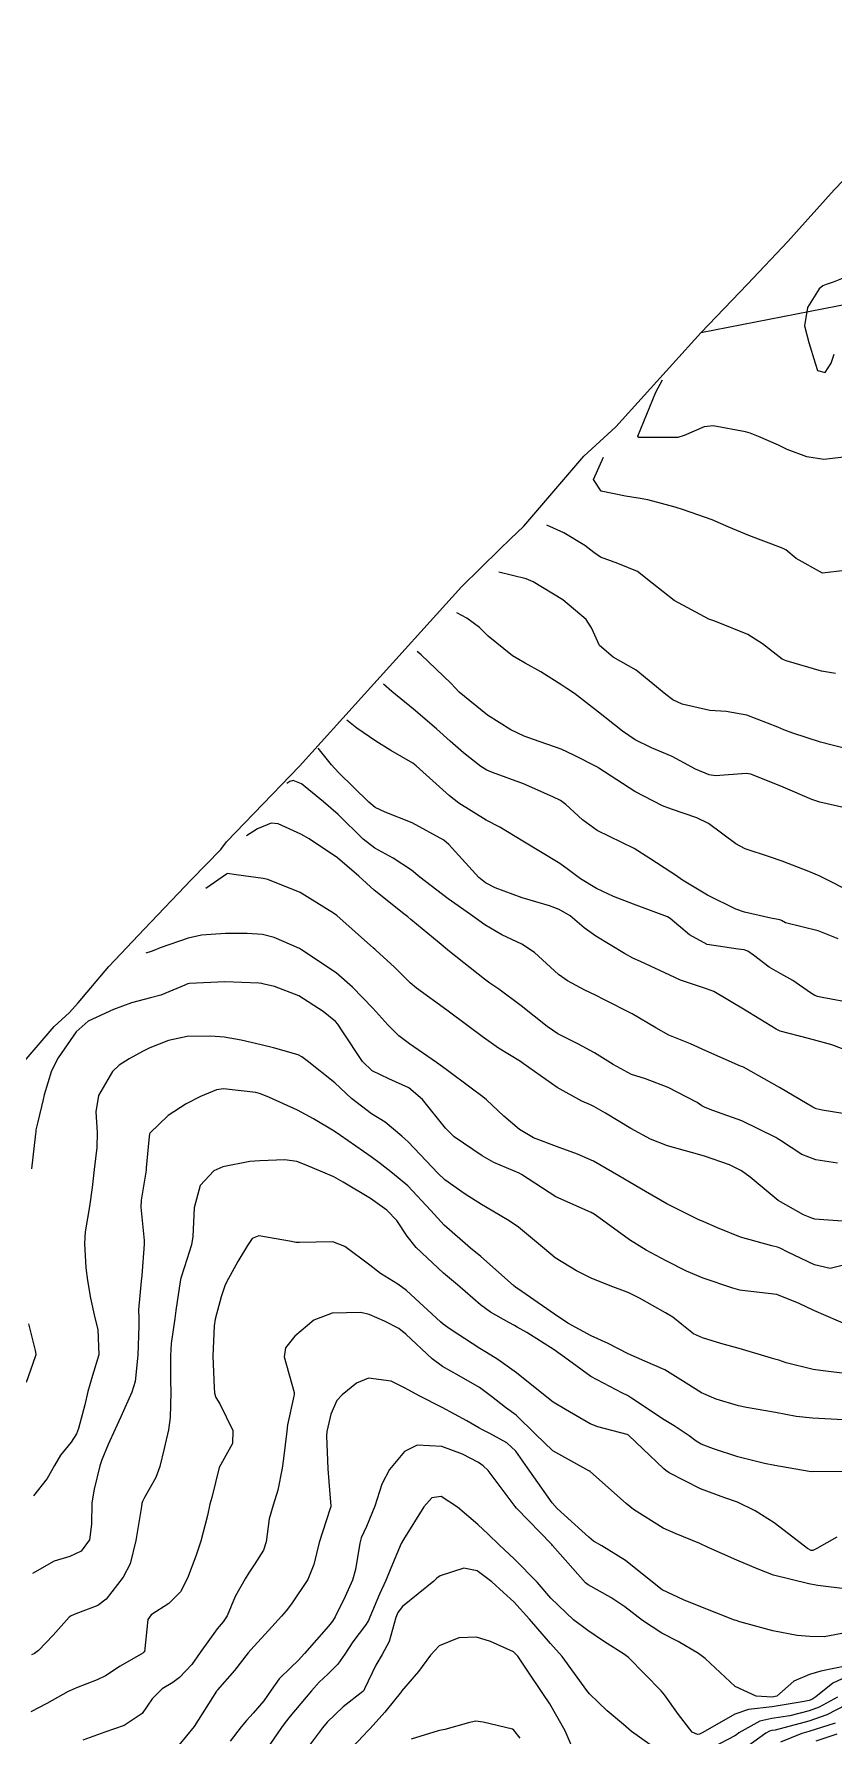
# Model space of a CAD drawing. Header units: metres. Extents: x 298520 to 308411, y 7433745 to 7450750.
# Drawn here: x 300557.3 to 300600.5, y 7446988.2 to 7447080.1 of the extents above; entities that cross this region are included whole.
import ezdxf

# ---------------------------------------------------------------- set-up
doc = ezdxf.new("R2010")
doc.units = ezdxf.units.M
doc.header["$LTSCALE"] = 10
for name, color, linetype in [('Area', 45, 'Continuous'), ('Curvas de Nivel 1m', 11, 'Continuous'), ('Curvas de Nivel 5m', 15, 'Continuous'), ('Vias Primárias', 230, 'Continuous')]:
    doc.layers.add(name, color=color, linetype=linetype)

msp = doc.modelspace()

# ---------------------------------------------------------------- linework, layer by layer
at = {"layer": 'Area'}
msp.add_polyline3d([(300552.523, 7447019.689, 707.338), (300558.381, 7447026.506, 717.487), (300559.222, 7447027.266, 700.498), (300559.689, 7447027.783, 711.946), (300561.342, 7447029.741, 691.785), (300563.26, 7447031.773, 704.647), (300565.804, 7447034.447, 697.137), (300567.392, 7447036.064, 700.645), (300567.693, 7447036.482, 704.155), (300571.623, 7447040.564, 717.646), (300575.13, 7447044.445, 701.916), (300580.369, 7447050.234, 698.637), (300582.426, 7447052.259, 703.008), (300583.02, 7447052.84, 706.729), (300583.747, 7447053.514, 713.787), (300586.977, 7447057.289, 712.887), (300588.71, 7447058.878, 704.797), (300593.289, 7447063.959, 709.596), (300595.808, 7447066.579, 702.217), (300597.991, 7447068.891, 702.026), (300600.496, 7447071.677, 702.116), (300606.922, 7447078.336, 702.084), (300607.958, 7447079.851, 702.184), (300610.288, 7447082.282, 702.287)], dxfattribs=at)
at = {"layer": 'Curvas de Nivel 1m', "flags": 128}
for points, elevation in [([(300602.063, 7447067.342), (300600.44, 7447066.698), (300600.055, 7447066.573), (300599.878, 7447066.499), (300599.689, 7447066.324), (300599.048, 7447065.32), (300598.889, 7447064.331), (300599.121, 7447063.436), (300599.457, 7447062.325), (300599.589, 7447061.915), (300599.998, 7447061.815), (300600.326, 7447062.317), (300600.487, 7447062.795)], 702), ([(300601.016, 7447057.235), (300599.941, 7447057.121), (300599.013, 7447057.259), (300597.946, 7447057.663), (300597.485, 7447057.883), (300596.407, 7447058.363), (300595.955, 7447058.541), (300595.712, 7447058.617), (300593.961, 7447058.929), (300593.474, 7447058.881), (300592.391, 7447058.406), (300592.048, 7447058.313), (300591.952, 7447058.306), (300591.847, 7447058.307), (300589.952, 7447058.313), (300589.895, 7447058.383), (300590.864, 7447060.745), (300591.233, 7447061.41)], 702), ([(300601.062, 7447051.117), (300599.869, 7447050.973), (300598.438, 7447051.774), (300597.882, 7447052.232), (300597.812, 7447052.271), (300597.64, 7447052.344), (300595.892, 7447053.006), (300594.812, 7447053.468), (300593.905, 7447053.856), (300592.355, 7447054.406), (300591.914, 7447054.542), (300590.432, 7447054.946), (300589.919, 7447055.031), (300589.232, 7447055.134), (300587.922, 7447055.411), (300587.493, 7447056.031), (300588.033, 7447057.24)], 701), ([(300601.753, 7447041.353), (300600.38, 7447041.69), (300599.758, 7447041.858), (300598.257, 7447042.335), (300597.766, 7447042.523), (300597.446, 7447042.667), (300595.777, 7447043.317), (300594.656, 7447043.505), (300593.781, 7447043.565), (300592.294, 7447043.903), (300591.789, 7447044.139), (300591.4, 7447044.424), (300589.806, 7447045.737), (300588.568, 7447046.452), (300587.819, 7447047.072), (300587.39, 7447048.028), (300587.108, 7447048.471), (300585.849, 7447049.543), (300584.243, 7447050.506), (300583.864, 7447050.666), (300582.383, 7447051.04)], 699), ([(300601.074, 7447038.306), (300599.717, 7447038.61), (300599.289, 7447038.755), (300597.729, 7447039.426), (300595.985, 7447040.121), (300595.74, 7447040.158), (300594.092, 7447040.033), (300593.739, 7447040.099), (300593.001, 7447040.401), (300592.18, 7447040.846), (300591.749, 7447041.073), (300590.628, 7447041.557), (300589.758, 7447041.986), (300589.059, 7447042.447), (300587.778, 7447043.48), (300586.475, 7447044.48), (300586.068, 7447044.758), (300585.797, 7447044.941), (300584.65, 7447045.656), (300583.809, 7447046.126), (300583.131, 7447046.517), (300581.823, 7447047.574), (300581.338, 7447048.048), (300580.659, 7447048.548), (300580.123, 7447048.84)], 698), ([(300601.663, 7447033.626), (300600.324, 7447034.313), (300599.676, 7447034.632), (300599.128, 7447034.876), (300597.684, 7447035.432), (300597.001, 7447035.665), (300595.69, 7447036.099), (300595.189, 7447036.375), (300593.704, 7447037.457), (300593.078, 7447037.771), (300591.711, 7447038.236), (300591.221, 7447038.425), (300589.724, 7447039.188), (300587.787, 7447040.46), (300587.743, 7447040.485), (300586.43, 7447041.16), (300585.753, 7447041.484), (300584.266, 7447041.997), (300583.76, 7447042.181), (300583.046, 7447042.517), (300581.775, 7447043.305), (300580.246, 7447044.553), (300580.025, 7447044.786), (300579.798, 7447045.042), (300578.192, 7447046.576), (300577.983, 7447046.75)], 697), ([(300600.698, 7447031.244), (300599.636, 7447031.678), (300597.868, 7447032.11), (300597.642, 7447032.222), (300597.557, 7447032.257), (300597.074, 7447032.349), (300595.647, 7447032.674), (300595.179, 7447032.846), (300593.661, 7447033.6), (300592.313, 7447034.41), (300591.925, 7447034.666), (300591.677, 7447034.828), (300590.545, 7447035.571), (300589.69, 7447036.113), (300589.025, 7447036.447), (300587.699, 7447037.094), (300586.902, 7447037.669), (300586.006, 7447038.486), (300585.716, 7447038.703), (300585.306, 7447038.907), (300583.729, 7447039.598), (300582.046, 7447040.219), (300581.74, 7447040.34), (300581.427, 7447040.535), (300580.475, 7447041.274), (300579.756, 7447041.903), (300579.02, 7447042.567), (300577.779, 7447043.633), (300576.611, 7447044.598), (300576.173, 7447044.98)], 696), ([(300601.561, 7447025.073), (300600.366, 7447025.511), (300599.567, 7447025.735), (300599.1, 7447025.859), (300597.572, 7447026.257), (300597.353, 7447026.352), (300595.589, 7447027.433), (300593.998, 7447028.386), (300593.604, 7447028.541), (300592.202, 7447029.005), (300591.612, 7447029.282), (300590.044, 7447030.011), (300589.62, 7447030.195), (300589.167, 7447030.445), (300587.632, 7447031.378), (300587.004, 7447031.837), (300586.235, 7447032.481), (300585.648, 7447032.83), (300585.128, 7447033.018), (300583.657, 7447033.444), (300582.198, 7447033.999), (300581.669, 7447034.264), (300581.307, 7447034.544), (300579.691, 7447036.328), (300579.418, 7447036.563), (300577.707, 7447037.499), (300576.247, 7447038.07), (300575.719, 7447038.329), (300575.374, 7447038.613), (300573.739, 7447040.215), (300573.351, 7447040.634), (300572.643, 7447041.54)], 694), ([(300601.517, 7447021.712), (300599.844, 7447021.993), (300599.52, 7447022.068), (300599.344, 7447022.146), (300599.036, 7447022.327), (300597.536, 7447023.207), (300595.605, 7447024.317), (300595.552, 7447024.336), (300595.442, 7447024.371), (300593.561, 7447025.194), (300592.728, 7447025.566), (300591.569, 7447026.041), (300590.873, 7447026.427), (300589.584, 7447027.189), (300588.1, 7447027.95), (300587.599, 7447028.192), (300587.041, 7447028.468), (300586.09, 7447028.965), (300585.611, 7447029.312), (300584.323, 7447030.503), (300583.627, 7447030.958), (300582.553, 7447031.448), (300581.637, 7447031.996), (300580.859, 7447032.548), (300579.655, 7447033.389), (300578.124, 7447034.575), (300577.677, 7447034.946), (300576.682, 7447035.594), (300575.688, 7447036.126), (300575.066, 7447036.616), (300573.713, 7447037.947), (300572.925, 7447038.638), (300571.732, 7447039.605), (300571.297, 7447039.787), (300571.116, 7447039.733), (300570.953, 7447039.63)], 693), ([(300600.675, 7447019.124), (300599.493, 7447019.314), (300598.751, 7447019.587), (300597.6, 7447020.349), (300597.54, 7447020.386), (300597.504, 7447020.412), (300597.337, 7447020.519), (300595.513, 7447021.412), (300593.939, 7447021.966), (300593.52, 7447022.135), (300593.356, 7447022.227), (300593.098, 7447022.396), (300591.535, 7447023.214), (300590.302, 7447023.672), (300589.545, 7447023.921), (300588.564, 7447024.45), (300587.559, 7447025.088), (300586.658, 7447025.567), (300585.569, 7447026.113), (300584.993, 7447026.496), (300583.59, 7447027.621), (300582.393, 7447028.528), (300581.912, 7447028.842), (300581.608, 7447029.053), (300579.725, 7447030.559), (300579.624, 7447030.649), (300579.167, 7447031.025), (300577.64, 7447032.286), (300577.479, 7447032.42), (300577.264, 7447032.586), (300575.662, 7447033.869), (300574.83, 7447034.618), (300573.683, 7447035.612), (300572.159, 7447036.645), (300571.697, 7447036.895), (300570.487, 7447037.451), (300570.105, 7447037.478), (300569.365, 7447037.173), (300568.773, 7447036.79)], 692), ([(300601.45, 7447015.962), (300599.683, 7447016.085), (300599.451, 7447016.104), (300599.277, 7447016.148), (300598.827, 7447016.329), (300597.464, 7447017.119), (300595.963, 7447018.365), (300595.486, 7447018.711), (300594.837, 7447019.029), (300593.494, 7447019.503), (300592.792, 7447019.696), (300591.499, 7447020.056), (300590.578, 7447020.429), (300589.509, 7447021.006), (300588.143, 7447021.827), (300587.52, 7447022.186), (300587.334, 7447022.276), (300586.872, 7447022.47), (300585.534, 7447023.21), (300583.706, 7447024.508), (300583.554, 7447024.612), (300582.368, 7447025.335), (300581.567, 7447025.908), (300580.725, 7447026.548), (300579.585, 7447027.39), (300577.941, 7447028.577), (300577.606, 7447028.867), (300576.738, 7447029.717), (300575.775, 7447030.608), (300575.692, 7447030.678), (300575.624, 7447030.736), (300574.633, 7447031.62), (300573.642, 7447032.495), (300573.469, 7447032.632), (300571.659, 7447033.737), (300569.914, 7447034.432), (300569.67, 7447034.487), (300568.212, 7447034.695), (300567.73, 7447034.756), (300567.697, 7447034.736), (300566.583, 7447033.95)], 691), ([(300601.383, 7447010.3), (300599.391, 7447011.172), (300598.608, 7447011.544), (300597.4, 7447012.037), (300595.516, 7447012.255), (300595.402, 7447012.267), (300595.015, 7447012.374), (300593.411, 7447012.922), (300592.516, 7447013.304), (300591.424, 7447013.855), (300590.351, 7447014.431), (300589.438, 7447014.994), (300587.581, 7447016.329), (300587.453, 7447016.421), (300587.427, 7447016.435), (300587.366, 7447016.461), (300585.465, 7447017.306), (300583.622, 7447018.509), (300583.484, 7447018.581), (300582.114, 7447019.156), (300581.493, 7447019.52), (300579.976, 7447020.555), (300579.507, 7447021.012), (300578.275, 7447022.572), (300577.532, 7447023.186), (300576.453, 7447023.683), (300575.545, 7447024.106), (300575.027, 7447024.615), (300573.976, 7447026.219), (300573.704, 7447026.629), (300573.575, 7447026.771), (300572.899, 7447027.321), (300571.596, 7447028.169), (300570.28, 7447028.67), (300569.725, 7447028.799), (300569.604, 7447028.826), (300569.436, 7447028.85), (300567.605, 7447028.909), (300565.694, 7447028.819), (300565.604, 7447028.801), (300565.549, 7447028.785), (300565.441, 7447028.732), (300564.143, 7447028.196), (300563.592, 7447028.044), (300562.561, 7447027.788), (300561.583, 7447027.429), (300560.229, 7447026.79), (300559.567, 7447026.224), (300558.612, 7447024.809), (300558.243, 7447024.116), (300557.848, 7447022.817), (300557.791, 7447022.555), (300557.511, 7447021.362), (300557.406, 7447020.92), (300557.39, 7447020.822), (300557.381, 7447020.701), (300557.164, 7447018.825)], 689), ([(300601.354, 7447007.733), (300599.747, 7447007.926), (300599.358, 7447007.991), (300597.903, 7447008.342), (300597.501, 7447008.485), (300597.365, 7447008.535), (300597.112, 7447008.606), (300595.37, 7447009.125), (300594.369, 7447009.384), (300593.376, 7447009.689), (300592.902, 7447009.921), (300592.269, 7447010.407), (300591.781, 7447010.808), (300591.389, 7447011.051), (300589.99, 7447011.841), (300589.4, 7447012.13), (300589.177, 7447012.22), (300588.536, 7447012.453), (300587.409, 7447012.904), (300586.584, 7447013.31), (300585.426, 7447014.023), (300584.848, 7447014.496), (300583.445, 7447015.676), (300582.945, 7447016.015), (300582.069, 7447016.531), (300581.458, 7447016.888), (300580.57, 7447017.445), (300579.478, 7447018.221), (300579.107, 7447018.564), (300577.5, 7447020.273), (300577.341, 7447020.422), (300577.16, 7447020.585), (300576.258, 7447021.346), (300575.515, 7447021.787), (300574.435, 7447022.621), (300573.535, 7447023.463), (300572.049, 7447024.653), (300571.763, 7447024.864), (300571.556, 7447024.972), (300570.235, 7447025.346), (300569.561, 7447025.511), (300568.479, 7447025.775), (300567.565, 7447025.932), (300566.839, 7447025.984), (300565.565, 7447025.965), (300564.553, 7447025.75), (300563.559, 7447025.361), (300563.152, 7447025.159), (300562.441, 7447024.761), (300561.895, 7447024.419), (300561.543, 7447024.081), (300560.782, 7447022.781), (300560.636, 7447021.905), (300560.707, 7447020.782), (300560.682, 7447019.969), (300560.555, 7447018.784), (300560.441, 7447017.813), (300560.294, 7447016.787), (300560.067, 7447015.418), (300560.023, 7447014.791), (300560.104, 7447013.474), (300560.18, 7447012.788), (300560.341, 7447011.843), (300560.577, 7447010.782), (300560.742, 7447010.145), (300560.806, 7447008.786), (300560.465, 7447007.67), (300560.21, 7447006.791), (300560.043, 7447006.076), (300559.693, 7447004.796), (300559.589, 7447004.519), (300559.306, 7447004.059), (300558.738, 7447003.366), (300558.402, 7447002.809), (300558.002, 7447002.093), (300557.268, 7447001.168)], 688), ([(300601.322, 7447005.255), (300600.324, 7447005.308), (300599.323, 7447005.361), (300598.447, 7447005.456), (300597.326, 7447005.659), (300595.755, 7447005.939), (300595.329, 7447006.026), (300594.117, 7447006.382), (300593.338, 7447006.724), (300592.503, 7447007.245), (300591.356, 7447007.967), (300590.279, 7447008.431), (300589.367, 7447008.835), (300588.298, 7447009.382), (300587.376, 7447009.801), (300586.115, 7447010.483), (300585.388, 7447010.97), (300583.874, 7447012.029), (300583.401, 7447012.355), (300583.311, 7447012.42), (300583.19, 7447012.513), (300581.426, 7447014.089), (300580.861, 7447014.546), (300579.445, 7447015.777), (300578.724, 7447016.567), (300577.473, 7447017.898), (300576.654, 7447018.592), (300575.988, 7447019.103), (300575.492, 7447019.477), (300573.842, 7447020.627), (300573.505, 7447020.857), (300572.386, 7447021.521), (300571.516, 7447021.979), (300570.013, 7447022.675), (300569.526, 7447022.87), (300569.276, 7447022.933), (300567.529, 7447023.132), (300567.145, 7447023.089), (300566.294, 7447022.718), (300565.519, 7447022.322), (300564.549, 7447021.703), (300563.556, 7447020.749), (300563.537, 7447020.715), (300563.499, 7447020.383), (300563.362, 7447018.873), (300563.346, 7447018.751), (300563.08, 7447017.132), (300563.067, 7447016.754), (300563.24, 7447014.946), (300563.246, 7447014.752), (300563.114, 7447013.055), (300563.087, 7447012.753), (300562.934, 7447011.21), (300562.951, 7447010.754), (300562.965, 7447010.342), (300562.896, 7447008.757), (300562.758, 7447007.343), (300562.585, 7447006.761), (300561.98, 7447005.43), (300561.686, 7447004.774), (300561.305, 7447003.94), (300560.961, 7447003.118), (300560.849, 7447002.784), (300560.542, 7447001.519), (300560.425, 7447000.788), (300560.407, 7446999.633), (300560.29, 7446998.79), (300559.851, 7446998.177), (300559.229, 7446997.898), (300558.393, 7446997.641), (300557.224, 7446996.97)], 687), ([(300601.105, 7447002.482), (300599.285, 7447002.455), (300599.136, 7447002.471), (300597.29, 7447002.808), (300596.735, 7447002.912), (300595.296, 7447003.27), (300593.979, 7447003.707), (300593.309, 7447003.964), (300593.038, 7447004.122), (300592.661, 7447004.4), (300591.851, 7447004.945), (300591.321, 7447005.275), (300589.554, 7447006.438), (300589.335, 7447006.576), (300589.074, 7447006.707), (300587.35, 7447007.614), (300586.157, 7447008.482), (300585.369, 7447009.053), (300583.898, 7447009.985), (300583.381, 7447010.279), (300583.233, 7447010.364), (300582.936, 7447010.517), (300581.935, 7447011.078), (300581.392, 7447011.479), (300580.158, 7447012.552), (300579.412, 7447013.188), (300577.926, 7447014.575), (300577.439, 7447015.193), (300576.89, 7447016.031), (300576.346, 7447016.597), (300575.462, 7447017.223), (300573.996, 7447018.104), (300573.479, 7447018.381), (300572.884, 7447018.639), (300571.893, 7447019.06), (300571.488, 7447019.211), (300570.842, 7447019.314), (300569.489, 7447019.261), (300568.953, 7447019.22), (300567.485, 7447018.93), (300567.005, 7447018.707), (300566.264, 7447017.925), (300565.944, 7447016.723), (300565.873, 7447015.159), (300565.803, 7447014.724), (300565.421, 7447013.531), (300565.224, 7447012.922), (300565.183, 7447012.732), (300564.958, 7447011.166), (300564.895, 7447010.735), (300564.709, 7447009.397), (300564.661, 7447008.737), (300564.668, 7447007.412), (300564.684, 7447006.736), (300564.653, 7447005.404), (300564.558, 7447004.738), (300564.325, 7447003.717), (300564.091, 7447002.742), (300563.877, 7447002.152), (300563.268, 7447001.077), (300563.152, 7447000.864), (300563.126, 7447000.752), (300563.107, 7447000.598), (300562.797, 7446998.757), (300562.483, 7446997.502), (300562.116, 7446996.766), (300561.201, 7446995.594), (300560.737, 7446995.246), (300559.564, 7446994.796), (300559.297, 7446994.694), (300559.191, 7446994.608), (300558.341, 7446993.649), (300557.54, 7446992.816), (300557.331, 7446992.657), (300557.169, 7446992.589)], 686), ([(300601.211, 7446996.127), (300599.609, 7446996.316), (300599.214, 7446996.388), (300599.129, 7446996.407), (300597.221, 7446996.891), (300596.386, 7446997.198), (300595.233, 7446997.697), (300593.695, 7446998.385), (300593.245, 7446998.598), (300591.963, 7446999.122), (300591.253, 7446999.429), (300589.66, 7447000.436), (300589.268, 7447000.757), (300587.336, 7447002.469), (300587.312, 7447002.489), (300587.293, 7447002.496), (300587.25, 7447002.514), (300585.304, 7447003.597), (300584.362, 7447004.5), (300583.323, 7447005.517), (300582.752, 7447005.943), (300581.991, 7447006.53), (300581.34, 7447007.016), (300580.257, 7447007.643), (300579.357, 7447008.145), (300578.794, 7447008.566), (300577.376, 7447009.9), (300576.986, 7447010.193), (300576.216, 7447010.597), (300575.388, 7447010.951), (300574.944, 7447011.06), (300573.389, 7447011.029), (300572.4, 7447010.645), (300571.374, 7447009.784), (300570.869, 7447009.164), (300570.798, 7447008.666), (300571.334, 7447006.748), (300571.344, 7447006.66), (300571.332, 7447006.547), (300570.981, 7447004.999), (300570.938, 7447004.664), (300570.775, 7447003.189), (300570.691, 7447002.666), (300570.467, 7447001.477), (300570.213, 7447000.67), (300570.001, 7446999.927), (300569.824, 7446998.674), (300569.687, 7446998.225), (300569.225, 7446997.494), (300568.899, 7446997.002), (300568.694, 7446996.685), (300568.166, 7446995.728), (300567.717, 7446994.695), (300567.515, 7446994.372), (300567.186, 7446993.983), (300566.268, 7446992.714), (300565.816, 7446992.068), (300565.152, 7446991.36), (300564.786, 7446991.096), (300564.209, 7446990.739), (300563.682, 7446990.2), (300563.13, 7446989.423), (300562.167, 7446988.764), (300561.119, 7446988.409), (300559.94, 7446987.967)], 684), ([(300557.011, 7447010.458), (300557.365, 7447009.008), (300557.402, 7447008.82), (300557.397, 7447008.785), (300557.361, 7447008.665), (300556.885, 7447007.282)], 689), ([(300601.188, 7446993.787), (300599.942, 7446993.556), (300599.186, 7446993.58), (300598.489, 7446993.634), (300597.188, 7446993.874), (300595.402, 7446994.368), (300595.194, 7446994.431), (300595.103, 7446994.462), (300593.201, 7446995.214), (300592.356, 7446995.554), (300591.21, 7446996.098), (300590.772, 7446996.424), (300589.231, 7446997.676), (300587.948, 7446998.459), (300587.503, 7446998.724), (300587.248, 7446998.935), (300585.534, 7447000.487), (300585.267, 7447000.794), (300584.056, 7447002.502), (300583.304, 7447003.574), (300582.827, 7447004.036), (300581.909, 7447004.531), (300581.504, 7447004.726), (300581.316, 7447004.835), (300580.655, 7447005.211), (300579.327, 7447005.926), (300578.086, 7447006.572), (300577.339, 7447006.986), (300576.577, 7447007.359), (300575.346, 7447007.51), (300574.713, 7447007.246), (300573.929, 7447006.624), (300573.648, 7447006.309), (300573.322, 7447005.573), (300573.102, 7447004.633), (300573.083, 7447004.406), (300573.158, 7447002.632), (300573.272, 7447001.263), (300573.324, 7447000.629), (300573.317, 7447000.575), (300573.261, 7447000.422), (300572.69, 7446998.638), (300572.401, 7446997.467), (300572.082, 7446996.647), (300571.2, 7446995.33), (300570.902, 7446994.957), (300570.656, 7446994.665), (300569.958, 7446993.899), (300569.177, 7446993.058), (300568.998, 7446992.858), (300568.857, 7446992.683), (300568.12, 7446991.729), (300567.209, 7446990.699), (300567.178, 7446990.664), (300567.142, 7446990.612), (300565.941, 7446988.718), (300565.113, 7446987.71)], 683), ([(300601.168, 7446991.987), (300599.77, 7446991.707), (300599.161, 7446991.525), (300598.322, 7446991.166), (300597.392, 7446990.346), (300597.142, 7446990.297), (300596.272, 7446990.359), (300595.15, 7446990.874), (300593.534, 7446992.386), (300593.176, 7446992.659), (300592.073, 7446993.298), (300591.186, 7446993.755), (300590.139, 7446994.431), (300589.2, 7446995.171), (300588.434, 7446995.681), (300587.212, 7446996.359), (300587.073, 7446996.471), (300585.697, 7446998.025), (300585.283, 7446998.49), (300585.243, 7446998.531), (300583.338, 7447000.509), (300583.264, 7447000.596), (300581.812, 7447002.532), (300581.553, 7447002.794), (300581.297, 7447002.962), (300580.437, 7447003.413), (300579.306, 7447003.83), (300577.976, 7447003.903), (300577.303, 7447003.561), (300576.491, 7447002.592), (300576.078, 7447001.801), (300575.688, 7447000.604), (300575.252, 7446999.504), (300574.965, 7446998.894), (300574.88, 7446998.614), (300574.649, 7446997.189), (300574.497, 7446996.617), (300574.1, 7446995.725), (300573.55, 7446994.626), (300573.411, 7446994.408), (300573.188, 7446994.121), (300571.899, 7446992.649), (300571.553, 7446992.269), (300571.161, 7446991.895), (300570.538, 7446991.281), (300570.099, 7446990.67), (300569.704, 7446990.107), (300569.13, 7446989.434), (300568.77, 7446989.04), (300568.489, 7446988.686), (300567.883, 7446987.925)], 682), ([(300601.159, 7446991.388), (300600.417, 7446991.044), (300599.494, 7446990.316), (300599.284, 7446990.176), (300599.141, 7446990.125), (300598.871, 7446990.055), (300597.137, 7446989.781), (300595.873, 7446989.625), (300595.133, 7446989.376), (300593.405, 7446988.396), (300593.221, 7446988.299), (300593.121, 7446988.28), (300592.827, 7446988.403), (300592.089, 7446989.362), (300591.326, 7446990.417), (300591.146, 7446990.636), (300589.391, 7446992.438), (300589.175, 7446992.601), (300588.038, 7446993.314), (300587.187, 7446993.898), (300586.425, 7446994.478), (300585.205, 7446995.649), (300584.463, 7446996.498), (300583.231, 7446997.748), (300582.405, 7446998.523), (300581.814, 7446999.097), (300581.254, 7446999.615), (300580.166, 7447000.551), (300579.271, 7447001.127), (300578.779, 7447001.057), (300578.349, 7447000.569), (300577.245, 7446998.809), (300577.122, 7446998.591), (300576.558, 7446997.261), (300576.297, 7446996.599), (300575.956, 7446995.852), (300575.433, 7446994.608), (300575.361, 7446994.439), (300575.189, 7446994.178), (300574.511, 7446993.286), (300574.07, 7446992.621), (300573.703, 7446992.086), (300573.157, 7446991.544), (300572.687, 7446991.1), (300572.28, 7446990.643), (300571.129, 7446989.264), (300570.859, 7446988.929), (300570.663, 7446988.665), (300570.035, 7446987.749)], 681), ([(300586.638, 7446986.937), (300585.975, 7446988.481), (300585.137, 7446989.939), (300584.764, 7446990.494), (300583.961, 7446991.702), (300583.416, 7446992.508), (300583.175, 7446992.737), (300581.949, 7446993.297), (300581.183, 7446993.539), (300580.235, 7446993.497), (300579.178, 7446993.064), (300578.696, 7446992.567), (300578.056, 7446991.68), (300577.143, 7446990.62), (300577.129, 7446990.604), (300576.243, 7446989.488), (300575.437, 7446988.607), (300575.283, 7446988.446), (300575.118, 7446988.264), (300574.31, 7446987.412)], 679), ([(300601.139, 7446989.878), (300600.102, 7446989.341), (300599.13, 7446989.005), (300597.3, 7446988.523), (300597.124, 7446988.492), (300597.008, 7446988.467), (300596.801, 7446988.353), (300595.827, 7446987.648)], 679), ([(300583.537, 7446988.085), (300583.197, 7446988.509), (300583.123, 7446988.568), (300581.538, 7446988.945), (300581.128, 7446989.001), (300580.754, 7446988.916), (300579.478, 7446988.556), (300579.179, 7446988.502), (300579.122, 7446988.486), (300577.664, 7446988.032)], 678), ([(300600.539, 7446988.896), (300599.124, 7446988.44), (300598.748, 7446988.326), (300597.597, 7446987.861)], 678), ([(300600.626, 7446988.305), (300599.506, 7446987.927)], 677)]:
    msp.add_lwpolyline(points, dxfattribs=dict(at, elevation=elevation))
at = {"layer": 'Curvas de Nivel 5m', "flags": 128}
for points, elevation in [([(300600.556, 7447045.562), (300599.807, 7447045.689), (300597.9, 7447046.251), (300597.812, 7447046.277), (300597.766, 7447046.295), (300597.687, 7447046.342), (300596.621, 7447047.158), (300595.826, 7447047.665), (300594.041, 7447048.388), (300593.834, 7447048.455), (300593.728, 7447048.498), (300591.849, 7447049.511), (300590.662, 7447050.432), (300589.869, 7447051.066), (300588.821, 7447051.503), (300587.877, 7447051.849), (300587.516, 7447052.102), (300587.039, 7447052.473), (300585.893, 7447053.163), (300584.983, 7447053.58)], 700), ([(300601.587, 7447027.743), (300599.842, 7447028.066), (300599.591, 7447028.119), (300599.444, 7447028.174), (300599.211, 7447028.326), (300598.265, 7447028.995), (300597.613, 7447029.352), (300596.976, 7447029.709), (300596.145, 7447030.362), (300595.831, 7447030.573), (300595.626, 7447030.645), (300595.314, 7447030.686), (300593.628, 7447030.93), (300592.688, 7447031.459), (300591.642, 7447032.336), (300591.489, 7447032.422), (300589.653, 7447033.103), (300588.58, 7447033.53), (300587.665, 7447033.962), (300586.794, 7447034.473), (300586.15, 7447034.955), (300585.681, 7447035.3), (300583.693, 7447036.51), (300582.436, 7447037.265), (300581.704, 7447037.638), (300580.225, 7447038.555), (300579.727, 7447038.961), (300577.932, 7447040.578), (300577.744, 7447040.723), (300576.56, 7447041.407), (300575.756, 7447041.903), (300574.731, 7447042.62), (300574.193, 7447043.05)], 695), ([(300601.424, 7447013.731), (300600.283, 7447013.448), (300599.423, 7447013.635), (300597.958, 7447014.342), (300597.607, 7447014.52), (300597.435, 7447014.584), (300597.134, 7447014.655), (300595.441, 7447015.132), (300594.198, 7447015.63), (300593.449, 7447015.95), (300593.147, 7447016.091), (300592.495, 7447016.404), (300591.461, 7447016.937), (300590.306, 7447017.596), (300589.478, 7447018.085), (300588.873, 7447018.446), (300587.491, 7447019.241), (300586.641, 7447019.619), (300585.498, 7447020.021), (300584.265, 7447020.502), (300583.507, 7447020.95), (300582.659, 7447021.667), (300581.73, 7447022.537), (300581.526, 7447022.713), (300580.898, 7447023.181), (300579.547, 7447024.181), (300579.017, 7447024.565), (300577.563, 7447025.567), (300576.984, 7447026.006), (300576.396, 7447026.598), (300575.586, 7447027.491), (300574.498, 7447028.621), (300573.611, 7447029.397), (300571.736, 7447030.649), (300571.623, 7447030.708), (300570.269, 7447031.31), (300569.631, 7447031.476), (300568.803, 7447031.517), (300567.631, 7447031.517), (300566.339, 7447031.428), (300565.628, 7447031.274), (300564.118, 7447030.745), (300563.766, 7447030.604), (300563.621, 7447030.546), (300563.343, 7447030.47)], 690), ([(300600.627, 7446998.928), (300599.547, 7446998.317), (300599.345, 7446998.215), (300599.241, 7446998.221), (300599.045, 7446998.323), (300598.034, 7446999.122), (300597.256, 7446999.701), (300596.223, 7447000.36), (300595.268, 7447000.829), (300594.592, 7447001.058), (300593.28, 7447001.537), (300591.583, 7447002.416), (300591.408, 7447002.532), (300591.295, 7447002.625), (300589.39, 7447004.439), (300589.313, 7447004.482), (300587.737, 7447004.883), (300587.319, 7447005.057), (300585.98, 7447005.83), (300585.33, 7447006.223), (300584.978, 7447006.494), (300583.352, 7447007.808), (300582.344, 7447008.525), (300581.733, 7447008.9), (300581.369, 7447009.118), (300579.771, 7447010.164), (300579.382, 7447010.437), (300579.241, 7447010.561), (300577.408, 7447012.259), (300576.942, 7447012.587), (300575.994, 7447013.177), (300575.423, 7447013.621), (300574.071, 7447014.624), (300573.435, 7447014.882), (300571.629, 7447014.851), (300571.435, 7447014.85), (300571.205, 7447014.893), (300569.438, 7447015.204), (300569.07, 7447015.051), (300568.826, 7447014.686), (300568.303, 7447013.813), (300567.692, 7447012.697), (300567.606, 7447012.502), (300567.401, 7447011.907), (300567.08, 7447010.705), (300567.023, 7447010.349), (300566.957, 7447008.706), (300567.024, 7447007.018), (300567.044, 7447006.704), (300567.106, 7447006.479), (300567.327, 7447006.139), (300568.039, 7447004.693), (300568.008, 7447003.99), (300567.293, 7447002.7), (300566.89, 7447001.084), (300566.798, 7447000.707), (300566.661, 7447000.113), (300566.301, 7446998.714), (300566.036, 7446997.913), (300565.591, 7446996.724), (300565.206, 7446995.99), (300564.583, 7446995.352), (300563.627, 7446994.746), (300563.44, 7446994.498), (300563.26, 7446992.749), (300563.218, 7446992.703), (300563.172, 7446992.675), (300561.958, 7446991.971), (300561.153, 7446991.452), (300560.705, 7446991.229), (300559.601, 7446990.795), (300559.277, 7446990.663), (300559.141, 7446990.6), (300557.987, 7446989.959), (300557.13, 7446989.499)], 685), ([(300591.107, 7446987.344), (300589.551, 7446988.436), (300589.127, 7446988.821), (300588.234, 7446989.554), (300587.288, 7446990.468), (300587.146, 7446990.654), (300585.814, 7446992.484), (300585.18, 7446993.2), (300584.052, 7446994.501), (300583.202, 7446995.441), (300582.634, 7446995.945), (300582.017, 7446996.528), (300581.222, 7446997.114), (300580.505, 7446997.266), (300579.217, 7446996.855), (300579.052, 7446996.726), (300578.873, 7446996.565), (300577.199, 7446995.2), (300576.93, 7446994.859), (300576.83, 7446994.594), (300576.475, 7446993.302), (300576.099, 7446992.601), (300575.744, 7446992.025), (300575.145, 7446990.749), (300575.094, 7446990.66), (300575.048, 7446990.611), (300573.984, 7446989.772), (300573.126, 7446988.945), (300572.863, 7446988.634), (300572.178, 7446987.709)], 680), ([(300600.663, 7446990.305), (300599.687, 7446989.764), (300599.135, 7446989.566), (300598.094, 7446989.297), (300597.131, 7446989.136), (300596.485, 7446989.001), (300595.353, 7446988.368), (300595.22, 7446988.27), (300595.121, 7446988.211), (300593.919, 7446987.579)], 680)]:
    msp.add_lwpolyline(points, dxfattribs=dict(at, elevation=elevation))
at = {"layer": 'Vias Primárias'}
msp.add_lwpolyline([(300831.931, 7447249.95), (300837.62, 7447234.325), (300843.872, 7447216.271, -0.053751), (300846.298, 7447205.718, -0.282688), (300836.641, 7447184.796, -0.111573), (300831.448, 7447182.811), (300751.048, 7447167.176), (300725.448, 7447162.023, 0.138174), (300722.38, 7447160.452, 0.212791), (300718.616, 7447151.637), (300725.059, 7447114.922, -0.096574), (300724.972, 7447110.27, -0.155759), (300721.489, 7447104.194, 0.060839), (300720.574, 7447103.124, -0.159231), (300712.536, 7447096.774), (300679.138, 7447084.566), (300660.941, 7447078.013, -0.032056), (300651.565, 7447075.301, -0.013492), (300641.247, 7447073.311), (300593.289, 7447063.959)], format="xyb", dxfattribs=at)

doc.saveas('drawing.dxf')
